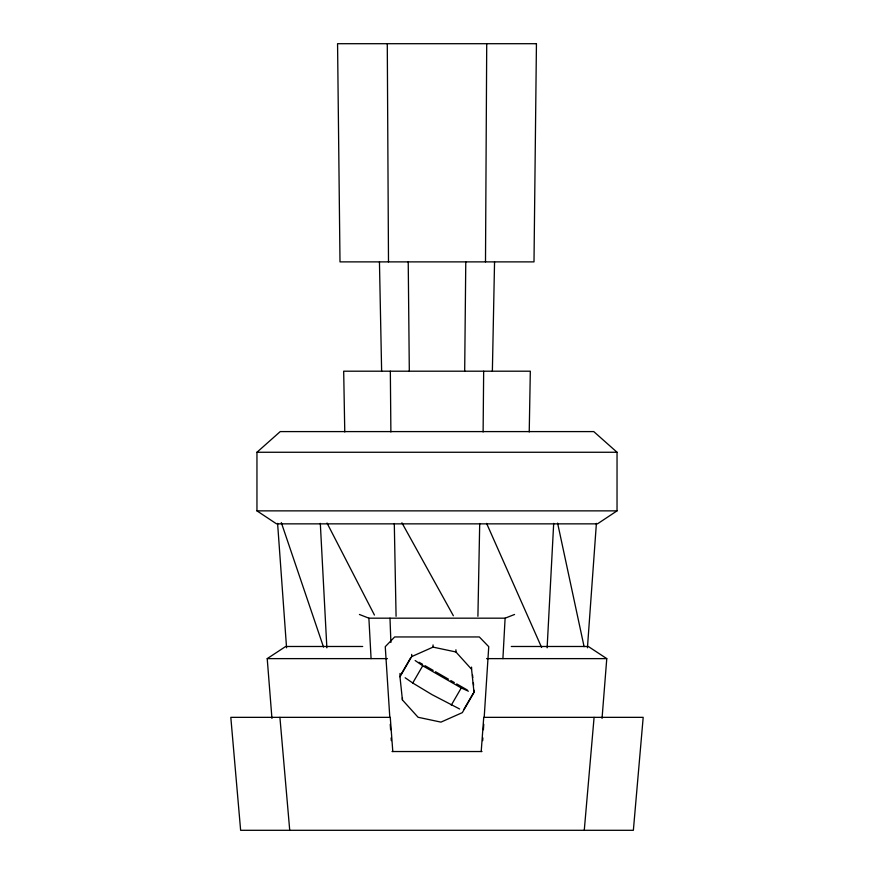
<?xml version="1.0" encoding="UTF-8"?>
<svg xmlns="http://www.w3.org/2000/svg" width="874" height="874" viewBox="0 0 874 874"><rect width="100%" height="100%" fill="white"/><g stroke="black" fill="none" stroke-linecap="round" stroke-linejoin="round"><path stroke-width="1.31" d="M485.496 261.883L486.72 43.7M483.114 431.964L483.661 371.199M464.684 371.199L465.776 261.883M529.229 431.964L530.321 371.199L343.679 371.199L344.771 431.964M477.914 616.312L479.706 523.504M492.368 371.199L494.553 261.883M547.124 647.809L553.69 523.373M502.911 658.625L505.106 618.18L514.557 614.477M482.688 740.639L482.863 737.907M483.398 729.746L483.748 724.295M484.185 717.488L488.741 646.684L479.334 636.949L394.666 636.949L385.259 646.684L389.815 717.488M587.437 647.809L596.396 523.373M481.203 751.531L483.726 717.346L643.188 717.346L633.366 830.3L240.634 830.3L230.812 717.346L390.274 717.346L392.797 751.531M602.044 718.417L606.774 658.625L588.311 646.487L511.301 646.487M584.269 830.3L594.091 717.346M400.827 674.75L410.813 657.521M474.025 690.263L474.025 692.459L462.324 712.638L440.955 722.121L418.078 717.27L402.422 699.954L399.975 676.782L411.676 656.603L411.676 654.408M459.604 708.978L432.007 694.633L412.736 683.009L422.721 665.78L415.15 660.526M451.268 705.176L461.253 687.947L468.398 691.203M463.843 709.459L473.162 693.388M256.956 452.262L280.237 431.592L593.763 431.592L617.044 452.262L617.033 510.864L597.466 523.854L276.523 523.854L256.956 510.864L256.956 452.262L617.044 452.262M271.945 718.417L267.215 658.625L285.678 646.487L362.688 646.487M411.676 656.603L433.045 647.121L455.922 651.971L471.578 669.287L474.025 692.459M256.956 510.864L617.044 510.864M359.433 614.477L368.883 618.18L505.106 618.18M267.215 658.625L387.422 658.625M486.578 658.625L606.774 658.625M392.011 751.531L481.989 751.531M461.253 687.947L422.721 665.78M419.05 662.263L422.579 664.295M424.939 665.638L433.165 670.38M435.525 671.735L448.46 679.174M450.809 680.529L454.338 682.561M456.698 683.916L467.284 690.001M405.165 677.754L412.736 683.009M401.909 522.794L453.355 615.733M327.018 523.023L374.433 615.045M486.599 523.384L541.607 647.459M281.319 522.608L323.522 647.077M557.601 523.111L584.094 646.673M472.528 675.001L472.801 677.579M473.337 682.725L473.61 685.303M279.909 717.346L289.731 830.3M277.593 523.373L286.563 647.809M390.252 724.295L390.602 729.746M391.126 737.907L391.301 740.639M368.883 618.18L371.079 658.625M320.31 523.373L326.865 647.809M389.99 618.18L390.897 642.445M394.294 523.504L396.075 616.312M379.447 261.883L381.632 371.199M408.224 261.883L409.316 371.199M390.339 371.199L390.886 431.964M387.28 43.7L388.493 261.883M471.578 667.091L471.578 669.287M455.922 649.764L455.922 651.971M433.045 644.925L433.045 647.121M402.422 697.758L402.422 699.954M399.975 673.483L399.975 676.782M536.439 43.7L534.003 261.883L339.997 261.883L337.561 43.7L536.439 43.7"/></g></svg>
